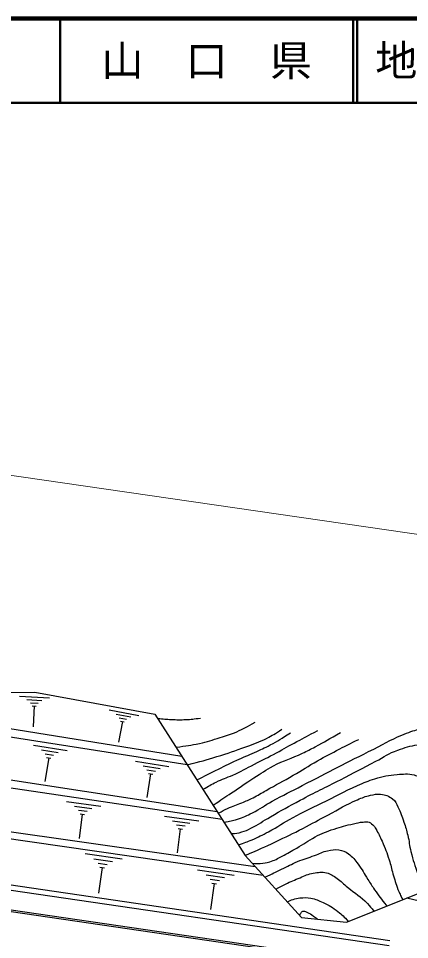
# Model space of a CAD drawing. Units: millimetres, scale not verified. Extents: x 40000 to 680000, y 20000 to 380000.
# Drawn here: x 328043 to 374454, y 270776 to 380000 of the extents above; entities that cross this region are included whole.
import ezdxf
from ezdxf.enums import TextEntityAlignment as Align

# ---------------------------------------------------------------- set-up
doc = ezdxf.new("R2010")
doc.units = ezdxf.units.MM
doc.header["$LTSCALE"] = 1000
for name, color, linetype, lineweight in [('S-BGD', 7, 'Continuous', 25), ('S-STR-HTXT', 7, 'Continuous', 13), ('S-TTL', 2, 'Continuous', 140), ('S-TTL-LINE', 7, 'Continuous', 50)]:
    doc.layers.add(name, color=color, linetype=linetype, lineweight=lineweight)
doc.layers.add('S-TTL-TXT', color=7, linetype='Continuous')
doc.styles.add('ＭＳ ゴシック', font='')
doc.styles.get('ＭＳ ゴシック').set_extended_font_data('MS Gothic')

msp = doc.modelspace()

# ---------------------------------------------------------------- linework, layer by layer
at = {"layer": 'S-BGD'}
for p, q in [((323523, 300030), (329984, 300111)), ((328186, 299620), (331733, 299458)), ((329984, 300111), (344230, 297495)), ((309784, 298570), (347422, 292511)), ((329057, 299225), (330830, 299143)), ((329484, 298850), (330370, 298809)), ((329689, 298485), (330132, 298465)), ((329911, 298475), (329797, 295992)), ((305818, 298149), (348053, 291525)), ((338820, 298001), (342311, 297360)), ((339628, 297492), (341374, 297171)), ((344230, 297495), (354949, 280756)), ((340373, 296633), (339924, 294189)), ((340001, 297063), (340874, 296902)), ((340155, 296673), (340591, 296593)), ((290698, 295267), (351614, 285965)), ((287736, 294640), (352209, 285036)), ((329830, 293817), (333812, 293192)), ((330763, 293262), (332754, 292950)), ((331199, 292786), (332194, 292630)), ((267846, 291918), (356126, 279460)), ((331634, 292310), (331197, 289523)), ((331385, 292349), (331883, 292271)), ((341926, 291920), (345908, 291295)), ((342859, 291365), (344850, 291053)), ((343294, 290889), (344290, 290733)), ((343730, 290413), (343292, 287626)), ((343481, 290452), (343978, 290374)), ((295907, 287217), (357085, 278404)), ((333735, 287144), (337833, 286606)), ((334706, 286600), (336754, 286331)), ((335164, 286123), (336188, 285988)), ((335622, 285646), (335246, 282777)), ((335366, 285679), (335879, 285612)), ((345365, 285411), (349462, 284874)), ((346336, 284867), (348384, 284598)), ((346794, 284390), (347818, 284256)), ((347252, 283913), (346876, 281045)), ((346996, 283947), (347508, 283880)), ((289389, 282165), (372029, 270083)), ((289475, 282759), (372117, 270677)), ((335977, 280965), (340355, 280335)), ((354949, 280756), (361634, 273394)), ((289030, 279691), (371672, 267609)), ((289059, 279889), (371701, 267807)), ((337009, 280370), (339198, 280054)), ((337493, 279853), (338587, 279695)), ((366953, 272843), (385447, 280222)), ((337977, 279337), (337536, 276272)), ((337704, 279376), (338251, 279297)), ((349281, 279050), (353659, 278419)), ((350312, 278454), (352501, 278139)), ((350797, 277938), (351891, 277780)), ((351007, 277461), (351554, 277382)), ((351281, 277421), (350839, 274357)), ((374138, 275710), (379174, 274569)), ((361634, 273394), (366953, 272843))]:
    msp.add_line(p, q, dxfattribs=at)
for points, knots in [([(344544, 297005), (345317, 296924), (345534, 296903), (346171, 296874), (346852, 296843), (347236, 296828), (347918, 296863), (348590, 296897), (348828, 296931), (349632, 297046)], [0, 0, 0, 0, 1, 1, 1, 2, 2, 2, 3, 3, 3, 3]), ([(346728, 293594), (348050, 293756), (348443, 293798), (349522, 294040), (350489, 294257), (351022, 294424), (351967, 294723), (352747, 294969), (353188, 295101), (353941, 295418), (354831, 295791), (355135, 295975), (356139, 296548)], [0, 0, 0, 0, 1, 1, 1, 2, 2, 2, 3, 3, 3, 4, 4, 4, 4]), ([(352440, 284675), (353178, 284805), (353413, 284854), (354018, 285042), (354739, 285267), (355120, 285466), (355798, 285797), (356762, 286269), (357226, 286674), (358168, 287186), (359540, 287932), (360324, 288319), (361711, 289036), (365016, 290744), (366860, 291715), (370193, 293368), (371712, 294121), (372514, 294666), (374106, 295250), (374848, 295522), (375269, 295666), (376038, 295849), (376545, 295969), (376829, 296052), (377348, 296108), (377730, 296150), (377947, 296153), (378331, 296141), (378762, 296126), (379013, 296117), (379423, 295987), (379667, 295910), (379783, 295811), (379992, 295664), (380260, 295477), (380399, 295339), (380577, 295064), (380658, 294938), (380639, 294837), (380653, 294688), (380694, 294278), (380674, 294045), (380661, 293634), (380620, 292271), (380535, 291510), (380490, 290148), (380424, 288165), (380278, 287049), (380414, 285070), (380480, 284105), (380569, 283566), (380768, 282620), (380935, 281831), (381073, 281392), (381390, 280650), (381683, 279963), (381830, 279715), (382289, 278962)], [0, 0, 0, 0, 1, 1, 1, 2, 2, 2, 3, 3, 3, 4, 4, 4, 5, 5, 5, 6, 6, 6, 7, 7, 7, 8, 8, 8, 9, 9, 9, 10, 10, 10, 11, 11, 11, 12, 12, 12, 13, 13, 13, 14, 14, 14, 15, 15, 15, 16, 16, 16, 17, 17, 17, 18, 18, 18, 19, 19, 19, 19]), ([(348076, 291489), (349770, 291927), (350232, 292046), (351595, 292467), (352949, 292885), (353701, 293142), (355029, 293634), (355998, 293994), (356559, 294163), (357480, 294633), (358217, 295010), (358479, 295169), (359307, 295709)], [0, 0, 0, 0, 1, 1, 1, 2, 2, 2, 3, 3, 3, 4, 4, 4, 4]), ([(349223, 289698), (350282, 290245), (350556, 290386), (351416, 290814), (352402, 291305), (352954, 291582), (353954, 292043), (354774, 292420), (355252, 292590), (356072, 292967), (356801, 293302), (357212, 293484), (357922, 293858), (358889, 294368), (359204, 294588), (360316, 295308)], [0, 0, 0, 0, 1, 1, 1, 2, 2, 2, 3, 3, 3, 4, 4, 4, 5, 5, 5, 5]), ([(349940, 288577), (350666, 289018), (350883, 289143), (351513, 289457), (352253, 289825), (352712, 289933), (353464, 290278), (354486, 290747), (355034, 291061), (356036, 291570), (357060, 292089), (357639, 292369), (358651, 292910), (359609, 293421), (360127, 293743), (361082, 294260), (362041, 294779), (362351, 294940), (363550, 295562)], [0, 0, 0, 0, 1, 1, 1, 2, 2, 2, 3, 3, 3, 4, 4, 4, 5, 5, 5, 6, 6, 6, 6]), ([(351137, 286710), (352208, 287426), (352476, 287605), (353334, 288179), (354369, 288872), (354935, 289280), (355982, 289953), (356872, 290526), (357367, 290856), (358298, 291359), (359591, 292058), (360417, 292236), (361742, 292871), (362344, 293160), (362677, 293332), (363270, 293641), (364467, 294263), (364845, 294503), (366273, 295343)], [0, 0, 0, 0, 1, 1, 1, 2, 2, 2, 3, 3, 3, 4, 4, 4, 5, 5, 5, 6, 6, 6, 6]), ([(351748, 285755), (352272, 286040), (352424, 286116), (352869, 286325), (353513, 286627), (353903, 286728), (354557, 287006), (355077, 287227), (355375, 287339), (355881, 287589), (356506, 287898), (356827, 288125), (357435, 288465), (358690, 289167), (359409, 289531), (360653, 290252), (361783, 290908), (362385, 291330), (363523, 291971), (364541, 292543), (365123, 292842), (366161, 293377), (367041, 293832), (367326, 293974), (368427, 294518)], [0, 0, 0, 0, 1, 1, 1, 2, 2, 2, 3, 3, 3, 4, 4, 4, 5, 5, 5, 6, 6, 6, 7, 7, 7, 8, 8, 8, 8]), ([(353296, 283338), (353872, 283385), (354076, 283396), (354553, 283535), (354980, 283660), (355207, 283773), (355607, 283969), (356559, 284434), (357027, 284815), (357948, 285338), (359319, 286117), (360080, 286566), (361473, 287306), (363322, 288287), (364389, 288775), (366251, 289732), (367893, 290577), (368799, 291075), (370442, 291918), (371455, 292438), (371968, 292862), (373044, 293236), (373956, 293553), (374477, 293739), (375434, 293872), (375970, 293947), (376288, 294032), (376818, 293923), (377284, 293827), (377598, 293814), (377964, 293511), (378223, 293297), (378225, 293051), (378328, 292731), (378524, 292119), (378592, 291755), (378624, 291114), (378666, 290260), (378572, 289780), (378501, 288928), (378441, 288208), (378315, 287814), (378271, 287093), (378197, 285881), (378191, 285198), (378223, 283985), (378246, 283146), (378209, 282666), (378357, 281840), (378477, 281178), (378633, 280826), (378860, 280192), (379177, 279304), (379345, 279002), (379852, 277990)], [0, 0, 0, 0, 1, 1, 1, 2, 2, 2, 3, 3, 3, 4, 4, 4, 5, 5, 5, 6, 6, 6, 7, 7, 7, 8, 8, 8, 9, 9, 9, 10, 10, 10, 11, 11, 11, 12, 12, 12, 13, 13, 13, 14, 14, 14, 15, 15, 15, 16, 16, 16, 17, 17, 17, 18, 18, 18, 18]), ([(354145, 282011), (354918, 282274), (355138, 282355), (355759, 282615), (356539, 282942), (356958, 283167), (357706, 283561), (358873, 284175), (359463, 284635), (360627, 285254), (361935, 285948), (362692, 286290), (364018, 286949), (365677, 287774), (366580, 288293), (368273, 289048), (369059, 289399), (369508, 289586), (370329, 289844), (371329, 290158), (371917, 290288), (372962, 290354), (373756, 290404), (374224, 290482), (374998, 290298), (375257, 290236), (375399, 290170), (375623, 290026), (375854, 289876), (375938, 289727), (376088, 289497), (376225, 289286), (376293, 289151), (376336, 288903), (376397, 288557), (376372, 288355), (376357, 288003), (376312, 286976), (376132, 286413), (376065, 285386), (376019, 284677), (375942, 284277), (375990, 283567), (376058, 282571), (376225, 282025), (376456, 281053), (376828, 279492), (377094, 278947), (377813, 277176)], [0, 0, 0, 0, 1, 1, 1, 2, 2, 2, 3, 3, 3, 4, 4, 4, 5, 5, 5, 6, 6, 6, 7, 7, 7, 8, 8, 8, 9, 9, 9, 10, 10, 10, 11, 11, 11, 12, 12, 12, 13, 13, 13, 14, 14, 14, 15, 15, 15, 16, 16, 16, 16]), ([(354949, 280756), (356699, 281512), (357165, 281710), (358563, 282369), (359838, 282970), (360545, 283321), (361799, 283964), (362967, 284564), (363605, 284932), (364767, 285545), (366133, 286265), (366856, 286761), (368278, 287364), (368856, 287609), (369185, 287753), (369800, 287882), (370268, 287979), (370540, 288062), (371017, 288019), (371614, 287965), (371954, 287800), (372444, 287454), (372807, 287197), (372863, 286898), (373074, 286507), (373434, 285841), (373527, 285417), (373778, 284703), (373989, 284102), (374091, 283757), (374240, 283137), (374418, 282391), (374421, 281953), (374606, 281209), (374871, 280146), (375072, 279564), (375428, 278529), (375700, 277738), (375797, 277476), (376169, 276520)], [0, 0, 0, 0, 1, 1, 1, 2, 2, 2, 3, 3, 3, 4, 4, 4, 5, 5, 5, 6, 6, 6, 7, 7, 7, 8, 8, 8, 9, 9, 9, 10, 10, 10, 11, 11, 11, 12, 12, 12, 13, 13, 13, 13]), ([(355789, 279831), (356220, 279797), (356361, 279791), (356726, 279811), (357175, 279836), (357429, 279874), (357862, 279998), (358463, 280169), (358757, 280386), (359317, 280663), (360016, 281010), (360390, 281240), (361065, 281631), (361925, 282127), (362356, 282494), (363240, 282947), (364085, 283380), (364585, 283580), (365487, 283877), (366375, 284170), (366882, 284313), (367796, 284511), (368244, 284609), (368494, 284675), (368951, 284717), (369165, 284737), (369290, 284771), (369502, 284731), (369762, 284680), (369880, 284552), (370086, 284385), (370266, 284240), (370312, 284104), (370432, 283907), (370769, 283353), (370933, 283026), (371194, 282432), (371565, 281587), (371744, 281100), (372037, 280225), (372247, 279595), (372292, 279220), (372484, 278584), (372703, 277855), (372788, 277431), (373079, 276727), (373279, 276244), (373358, 276071), (373647, 275514)], [0, 0, 0, 0, 1, 1, 1, 2, 2, 2, 3, 3, 3, 4, 4, 4, 5, 5, 5, 6, 6, 6, 7, 7, 7, 8, 8, 8, 9, 9, 9, 10, 10, 10, 11, 11, 11, 12, 12, 12, 13, 13, 13, 14, 14, 14, 15, 15, 15, 16, 16, 16, 16]), ([(357287, 278181), (358256, 278641), (358498, 278756), (359274, 279125), (360013, 279475), (360412, 279703), (361164, 280021), (361939, 280348), (362398, 280468), (363189, 280755), (363790, 280972), (364101, 281187), (364728, 281312), (365241, 281414), (365546, 281494), (366063, 281416), (366535, 281345), (366801, 281223), (367192, 280949), (367730, 280571), (367944, 280244), (368348, 279725), (368862, 279066), (369039, 278619), (369495, 277918), (369809, 277435), (369982, 277163), (370308, 276688), (370840, 275913), (371037, 275669), (371739, 274753)], [0, 0, 0, 0, 1, 1, 1, 2, 2, 2, 3, 3, 3, 4, 4, 4, 5, 5, 5, 6, 6, 6, 7, 7, 7, 8, 8, 8, 9, 9, 9, 10, 10, 10, 10]), ([(358583, 276754), (359120, 277051), (359273, 277129), (359724, 277352), (360390, 277680), (360776, 277838), (361465, 278112), (362067, 278351), (362391, 278555), (363030, 278660), (363640, 278760), (364010, 278825), (364613, 278687), (365144, 278564), (365397, 278343), (365845, 278033), (366371, 277668), (366607, 277387), (367100, 276978), (368014, 276220), (368644, 275921), (369450, 275049), (369764, 274708), (369888, 274582), (370219, 274146)], [0, 0, 0, 0, 1, 1, 1, 2, 2, 2, 3, 3, 3, 4, 4, 4, 5, 5, 5, 6, 6, 6, 7, 7, 7, 8, 8, 8, 8]), ([(359943, 275256), (360254, 275400), (360353, 275443), (360628, 275531), (360939, 275631), (361119, 275685), (361444, 275713), (361951, 275758), (362249, 275792), (362746, 275685), (363332, 275559), (363653, 275437), (364195, 275181), (364922, 274837), (365321, 274606), (365951, 274105), (366470, 273692), (366656, 273506), (367182, 272934)], [0, 0, 0, 0, 1, 1, 1, 2, 2, 2, 3, 3, 3, 4, 4, 4, 5, 5, 5, 6, 6, 6, 6]), ([(361428, 273620), (361470, 273766), (361491, 273838), (361582, 273946), (361674, 274056), (361741, 274148), (361885, 274156), (362046, 274165), (362131, 274096), (362279, 274031), (362607, 273886), (362772, 273764), (363065, 273557), (363255, 273423), (363321, 273374), (363537, 273197)], [0, 0, 0, 0, 1, 1, 1, 2, 2, 2, 3, 3, 3, 4, 4, 4, 5, 5, 5, 5])]:
    msp.add_open_spline(points, degree=3, knots=knots, dxfattribs=at)
at = {"layer": 'S-STR-HTXT'}
msp.add_line((256568, 336058), (393170, 316229), dxfattribs=at)
at = {"layer": 'S-TTL'}
msp.add_line((680000, 380000), (40000, 380000), dxfattribs=at)
at = {"layer": 'S-TTL-LINE'}
for p, q in [((333000, 380000), (333000, 370000)), ((367750, 380000), (367750, 370000)), ((368250, 380000), (368250, 370000)), ((40000, 370000), (680000, 370000))]:
    msp.add_line(p, q, dxfattribs=at)

# ---------------------------------------------------------------- texts
at = {"layer": 'S-TTL-TXT', "style": 'ＭＳ ゴシック'}
msp.add_text('山\u3000口\u3000県', height=3666, dxfattribs=at).set_placement((350375, 375000), align=Align.MIDDLE_CENTER)
msp.add_text('地 名', height=3666, dxfattribs=at).set_placement((370380, 375000), align=Align.MIDDLE_LEFT)

doc.saveas('drawing.dxf')
